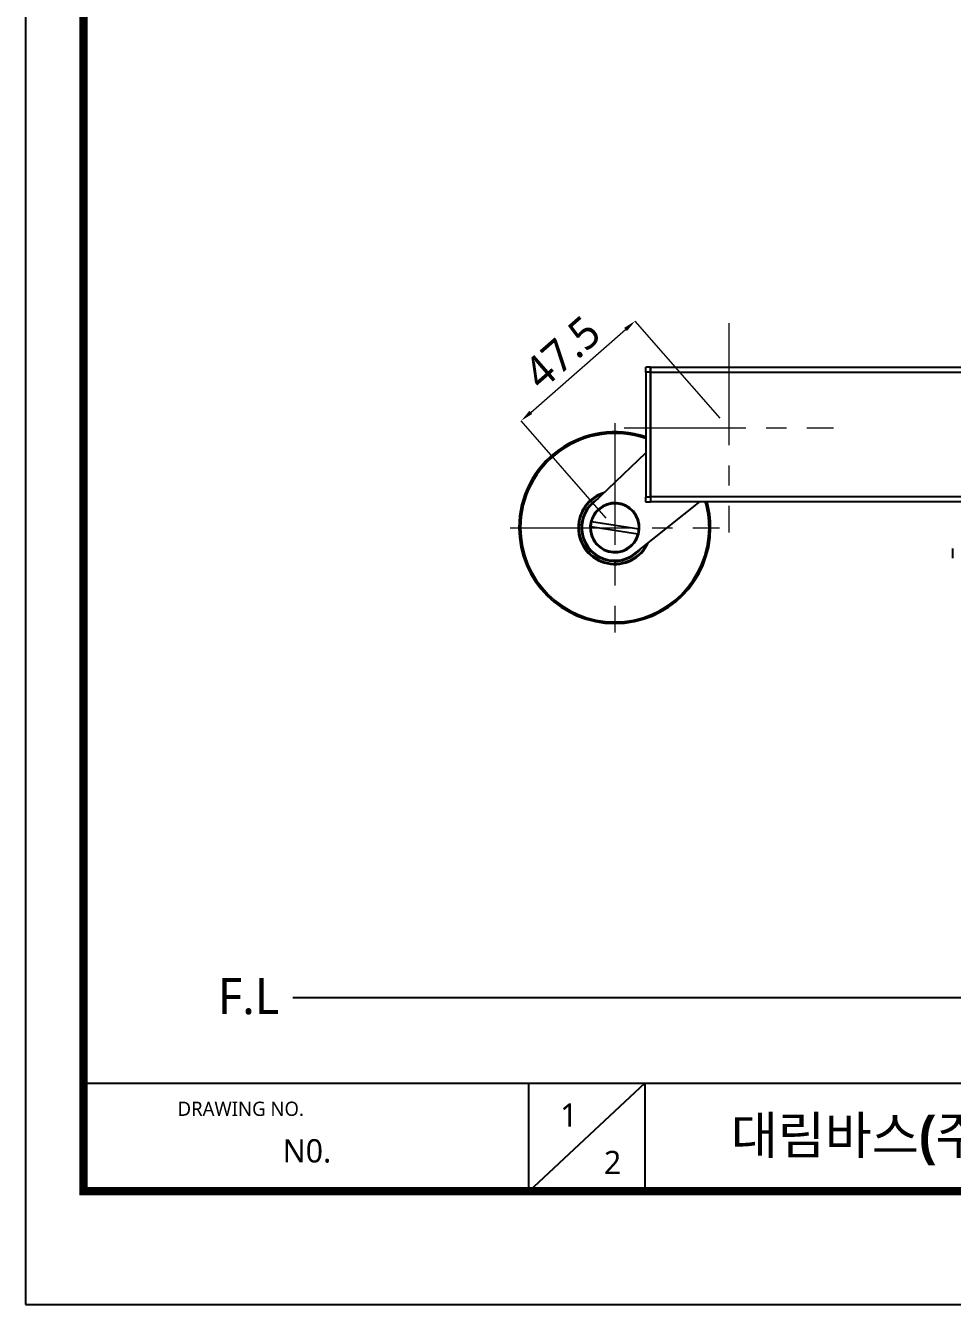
# Model space of a CAD drawing. Extents: x 1841 to 2969, y -24 to 802.
# Drawn here: x 1840.6 to 2130.7, y -24.3 to 375.8 of the extents above; entities that cross this region are included whole.
import ezdxf

# ---------------------------------------------------------------- set-up
doc = ezdxf.new("R2010")
doc.units = 0
doc.header["$LTSCALE"] = 4
doc.header["$MEASUREMENT"] = 0
doc.header["$PDMODE"] = 3
doc.header["$PDSIZE"] = -10
doc.linetypes.add('CENTER2', pattern=[28.575, 19.05, -3.175, 3.175, -3.175])
doc.layers.get('0').update_dxf_attribs({"linetype": 'CONTINUOUS'})
doc.layers.get('DEFPOINTS').update_dxf_attribs({"linetype": 'CONTINUOUS'})
doc.layers.add('1', color=7, linetype='CONTINUOUS')
doc.layers.add('Cneter', color=1, linetype='CENTER2', lineweight=13)
doc.layers.add('치수선', color=7, linetype='CONTINUOUS', lineweight=20)
doc.styles.add('Daelim Dimension', font='NanumGothic_1.ttf')
doc.dimstyles.new('DEFAULT', dxfattribs={"dimscale": 2, "dimtxt": 2, "dimasz": 2, "dimexe": 0, "dimexo": 2, "dimgap": 1, "dimtad": 1, "dimdec": 1, "dimzin": 9, "dimdsep": 46, "dimtxsty": 'Daelim Dimension', "dimcen": 0.5, "dimclrd": 252, "dimclre": 252, "dimclrt": 3, "dimadec": 1, "dimazin": 0, "dimtfac": 1, "dimtdec": 1, "dimtix": 1, "dimtmove": 0, "dimatfit": 3, "dimfxl": 1, "dimtolj": 1, "dimtzin": 1, "dimlwd": 9, "dimlwe": 9, "dimarcsym": 0})

# ---------------------------------------------------------------- blocks, each defined once
blk = doc.blocks.new('*D15')
at = {"color": 5, "lineweight": 9, "ltscale": 0.5, "transparency": 16777216}
for p, q in [((1998.72, 254.81), (2028.37, 280.76)), ((2058.02, 252.94), (2031.38, 283.39)), ((2022.35, 221.73), (1995.71, 252.18))]:
    blk.add_line(p, q, dxfattribs=at)
at = {"color": 5, "ltscale": 0.5, "transparency": 16777216}
for points in [[(2027.93, 281.26), (2028.81, 280.25), (2031.38, 283.39)], [(1998.28, 255.31), (1999.16, 254.31), (1995.71, 252.18)]]:
    blk.add_solid(points, dxfattribs=at)
at = {"layer": 'DEFPOINTS', "color": 0, "ltscale": 0.5, "transparency": 16777216}
for p in [(2031.38, 283.39), (2060.66, 249.93), (2024.99, 218.72)]:
    blk.add_point(p, dxfattribs=at)
at = {"color": 7, "ltscale": 0.5, "transparency": 16777216, "insert": (2008.51, 273.54), "char_height": 10, "attachment_point": 5, "rotation": 41.1831, "style": 'Daelim Dimension'}
blk.add_mtext('\\A1;47.5', dxfattribs=at)

msp = doc.modelspace()

# ---------------------------------------------------------------- linework, layer by layer
at = {"ltscale": 0.5}
for p, q in [((2703.11, 71.66), (1924.27, 71.66)), ((1858.75, 11.08), (1858.75, 11.08))]:
    msp.add_line(p, q, dxfattribs=at)
at = {"color": 5}
msp.add_line((1858.75, 44.95), (2767.34, 44.95), dxfattribs=at)
at = {"color": 5, "ltscale": 40}
for p, q in [((1998.02, 44.95), (1998.02, 10.95)), ((1998.02, 44.95), (1998.02, 10.95)), ((2034.41, 44.95), (1998.02, 10.95)), ((2034.41, 44.95), (1998.02, 10.95)), ((2034.41, 44.95), (2034.41, 10.95)), ((2034.41, 44.95), (2034.41, 10.95))]:
    msp.add_line(p, q, dxfattribs=at)
at = {"ltscale": 0.5}
msp.add_lwpolyline([(1840.6, -24.32), (2969, -24.32), (2969, 802.48), (1840.6, 802.48)], close=True, dxfattribs=at)
at = {"color": 5, "linetype": 'ByBlock', "lineweight": 200, "const_width": 2.6}
msp.add_lwpolyline([(1858.75, 11.08), (2950.75, 11.08), (2950.75, 783.28), (1858.75, 783.28)], close=True, dxfattribs=at)
at = {"layer": '1', "color": 7, "linetype": 'Continuous'}
for p, q in [((2034.66, 267.43), (2034.66, 268.93)), ((2036.16, 268.93), (2034.66, 268.93)), ((2036.16, 268.93), (2246.16, 268.93)), ((2036.16, 267.43), (2036.16, 268.93)), ((2036.16, 268.93), (2036.16, 267.43)), ((2034.66, 267.43), (2034.66, 228.23)), ((2036.16, 267.43), (2034.66, 267.43)), ((2036.16, 228.43), (2036.16, 267.43)), ((2036.16, 267.43), (2246.16, 267.43)), ((2036.16, 267.43), (2036.16, 228.23)), ((2018.27, 226.39), (2034.66, 242.13)), ((2034.66, 226.73), (2034.66, 228.23)), ((2036.16, 228.23), (2034.66, 228.23)), ((2036.16, 228.43), (2246.16, 228.43)), ((2036.16, 228.23), (2036.16, 226.73)), ((2022.19, 226), (2021.55, 225.38)), ((2051.66, 226.93), (2031.7, 211.04)), ((2036.16, 226.73), (2034.66, 226.73)), ((2036.16, 226.93), (2246.16, 226.93)), ((2032.47, 218.31), (2017.73, 220.6)), ((2017.5, 219.12), (2032.24, 216.83)), ((2031.13, 214.42), (2031.83, 214.98)), ((2130.66, 212.23), (2130.66, 209.23)), ((2024.99, 208.22), (2024.99, 207.5))]:
    msp.add_line(p, q, dxfattribs=at)
msp.add_polyline3d([(2030.63, 223.65, 0), (2030.73, 223.75, 0), (2030.83, 223.83, 0)], dxfattribs=at)
for radius, start, end in [(30, 71.19, 180), (29.49, 70.8525, 180), (11.5, 106.2141, 180), (11.21, 109.1531, 270), (10.5, 119.8631, 270), (10.2, 131.1832, 311.1832), (7.8, 41.1832, 221.1832), (7.5, 41.1832, 165.444), (29.49, 0, 16.1691), (30, 0, 15.8878), (7.5, 165.444, 176.9224), (7.8, 221.1832, 41.1832), (7.5, 356.9224, 41.1832), (30, 180, 0), (29.49, 180, 0), (11.5, 180, 336.15), (7.5, 176.9224, 221.1832), (7.5, 221.1832, 345.444), (7.5, 345.444, 356.9224), (11.21, 270, 333.2166), (10.5, 270, 322.5066)]:
    msp.add_arc((2024.99, 218.72), radius, start, end, dxfattribs=at)
at = {"layer": 'Cneter', "lineweight": 5, "ltscale": 0.5}
for p, q in [((2060.66, 282.68), (2060.66, 217.17)), ((2024.99, 251.47), (2024.99, 185.96)), ((2027.9, 249.93), (2093.42, 249.93)), ((1992.23, 218.72), (2057.74, 218.72))]:
    msp.add_line(p, q, dxfattribs=at)

# ---------------------------------------------------------------- texts
at = {"color": 5, "ltscale": 40, "style": 'Daelim Dimension'}
msp.add_text('DRAWING NO.', height=4.453, dxfattribs=at).set_placement((1888.17, 34.67))
at = {"attachment_point": 1, "style": 'Daelim Dimension'}
for s, insert, char_height, width in [('1', (2007.92, 38.58), 7.29, 10.17), ('N0. ', (1921.05, 27.38), 7.287, 45.7148), ('2', (2021.6, 23.73), 7.29, 10.17)]:
    msp.add_mtext(s, dxfattribs=dict(at, insert=insert, char_height=char_height, width=width))
at = {"color": 2, "insert": (2061.33, 34.47), "char_height": 11.7115, "width": 518.4179, "attachment_point": 1, "style": 'Daelim Dimension'}
msp.add_mtext('{\\fPretendard Variable SemiBold|b0|i0|c129|p2;대림바스(주)} Single lever_NERA_샤워욕조수전_DL B4112SN', dxfattribs=at)
at = {"layer": '치수선', "insert": (1920.01, 77.77), "char_height": 11.25, "attachment_point": 3, "style": 'Daelim Dimension'}
msp.add_mtext_dynamic_manual_height_columns('F.L', width=17.4109, gutter_width=12.5, heights=[0], dxfattribs=at)

# ---------------------------------------------------------------- dimensions: what is measured, and where the dimension line sits
at = {"color": 5, "ltscale": 0.5}
dim = msp.add_aligned_dim(p1=(2024.99, 218.72), p2=(2060.66, 249.93), distance=44.46, text='47.5', dimstyle='DEFAULT', override={"dimtxt": 5, "dimclrd": 5, "dimclre": 5, "dimclrt": 7}, dxfattribs=at)
dim.commit()
dim.dimension.update_dxf_attribs({"geometry": '*D15', "text_midpoint": (2008.51, 273.54)})

doc.saveas('drawing.dxf')
